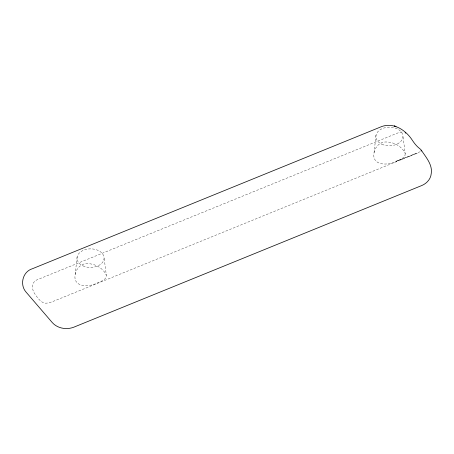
<?xml version="1.0" encoding="UTF-8"?>
<svg xmlns="http://www.w3.org/2000/svg" width="454" height="454" viewBox="0 0 454 454"><rect width="100%" height="100%" fill="white"/><g stroke="black" fill="none" stroke-linecap="round" stroke-linejoin="round"><path stroke-width="0.34" stroke-dasharray="2.27 1.7" d="M77.14 256.833L75.194 274.193C72.566 287.427 88.592 287.427 96.696 283.194A13.262 2.446 -17.9 0 0 100.073 281.821C102.752 280.555 106.741 278.858 106.338 275.3M376.014 135.173L374.068 152.527C371.434 165.761 387.466 165.767 395.565 161.533L420.784 151.483M75.194 274.193C75.971 270.584 78.048 267.156 81.243 265.21A13.262 12.264 50.4 0 1 84.609 263.836C92.962 262.554 102.973 267.338 106.332 275.255L104 257.1M374.068 152.527C374.839 148.918 376.916 145.49 380.111 143.549A13.262 12.264 50.4 0 1 383.482 142.176C391.836 140.893 401.869 145.655 405.206 153.594L402.874 135.44M396.751 161.079L417.158 153.219L54.622 300.803C50.519 302.347 45.434 304.827 41.473 301.66A26.054 9.517 67.8 0 1 34.975 294.107C31.695 290.055 31.144 282.292 36.7 279.965L399.236 132.386L402.397 131.949M405.206 153.634C405.615 157.197 401.62 158.889 398.947 160.154A13.262 2.446 -17.9 0 1 395.57 161.533M83.037 265.908A13.541 9.284 -0.5 0 0 104.051 258.678A13.541 9.284 -0.5 0 0 84.518 249.853A13.541 9.284 -0.5 0 0 83.037 265.908M381.91 144.247A13.541 9.284 -0.5 0 0 402.919 137.012A13.541 9.284 -0.5 0 0 383.392 128.193A13.541 9.284 -0.5 0 0 381.91 144.247"/><path stroke-width="0.68" d="M421.227 151.091L420.96 149.684L418.957 147.998A26.054 9.517 67.8 0 1 412.453 140.439C405.734 129.827 392.727 121.428 380.106 127.199L32.506 268.694C22.785 271.486 19.477 284.499 25.946 291.956L52.284 322.584C57.545 328.554 66.681 330.007 73.923 327.141L421.516 185.641C426.556 183.677 430.818 179.097 431.238 173.547C432.679 164.496 425.835 157.209 421.346 150.223M405.093 132.744L405.757 133.101M395.207 126.257L394.208 125.985L395.962 126.473L395.207 126.257"/></g></svg>
